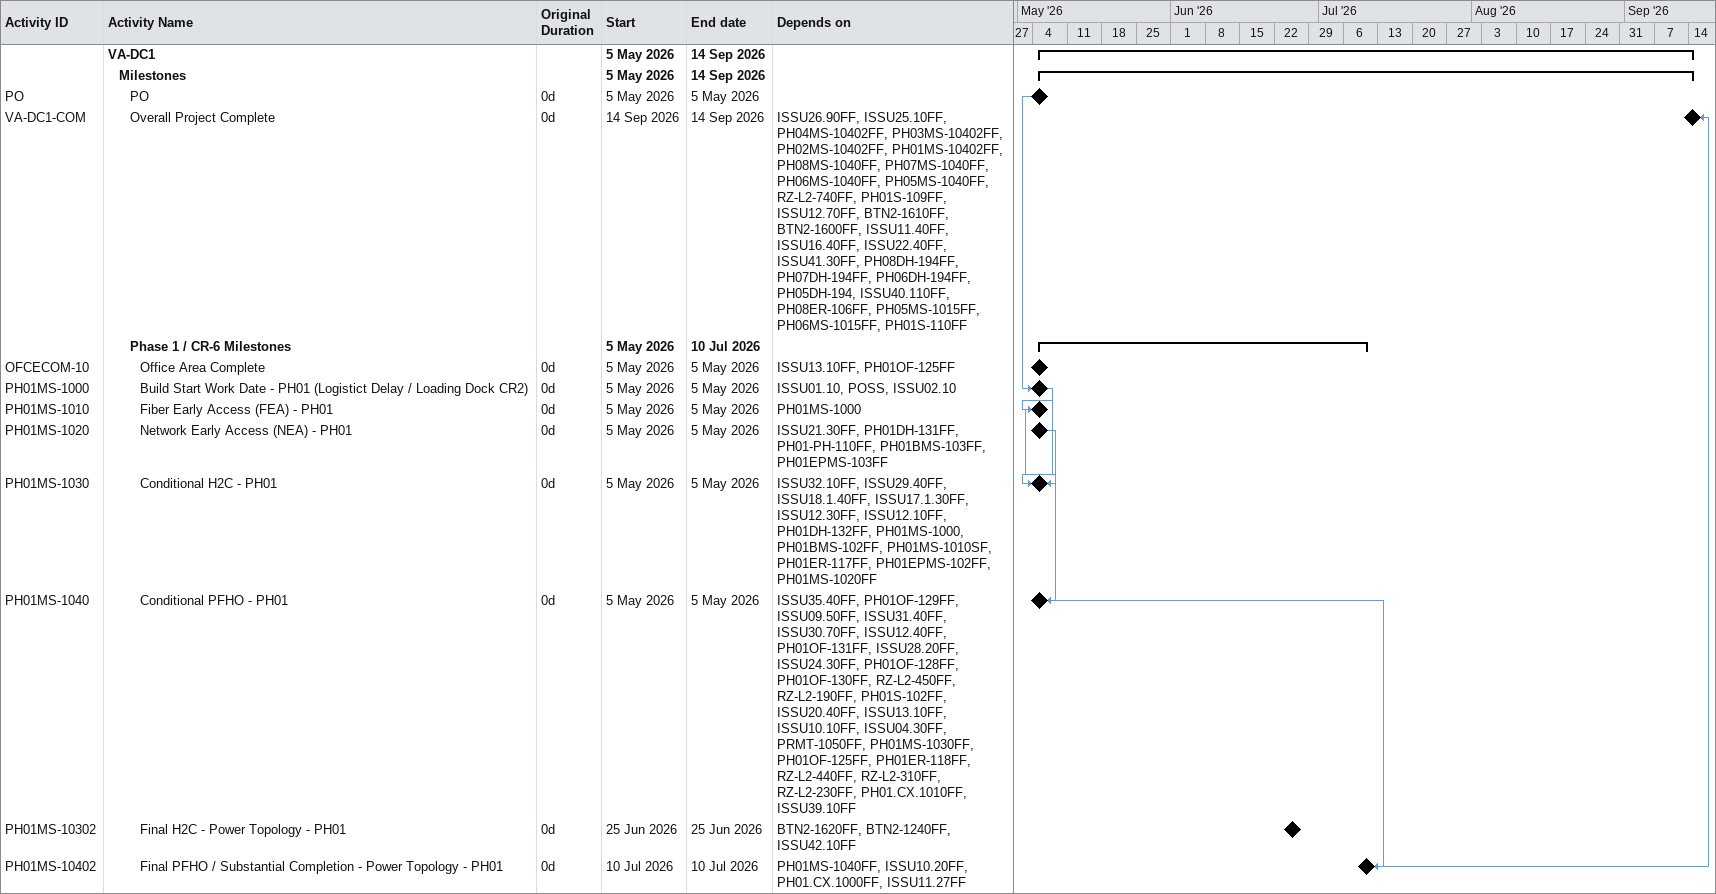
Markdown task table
| ID | Level | Task | Original duration | Start | Finish | Predecessors |
|---|---|---|---|---|---|---|
|  | 1 | **VA-DC1** |  | 2026-05-05 | 2026-09-14 |  |
|  | 2 | **Milestones** |  | 2026-05-05 | 2026-09-14 |  |
| PO | 3 | PO | 0d | 2026-05-05 | 2026-05-05 |  |
| VA-DC1-COM | 3 | Overall Project Complete | 0d | 2026-09-14 | 2026-09-14 | ISSU26.90FF, ISSU25.10FF, PH04MS-10402FF, PH03MS-10402FF, PH02MS-10402FF, PH01MS-10402FF, PH08MS-1040FF, PH07MS-1040FF, PH06MS-1040FF, PH05MS-1040FF, RZ-L2-740FF, PH01S-109FF, ISSU12.70FF, BTN2-1610FF, BTN2-1600FF, ISSU11.40FF, ISSU16.40FF, ISSU22.40FF, ISSU41.30FF, PH08DH-194FF, PH07DH-194FF, PH06DH-194FF, PH05DH-194, ISSU40.110FF, PH08ER-106FF, PH05MS-1015FF, PH06MS-1015FF, PH01S-110FF |
|  | 3 | **Phase 1 / CR-6 Milestones** |  | 2026-05-05 | 2026-07-10 |  |
| OFCECOM-10 | 4 | Office Area Complete | 0d | 2026-05-05 | 2026-05-05 | ISSU13.10FF, PH01OF-125FF |
| PH01MS-1000 | 4 | Build Start Work Date - PH01 (Logistict Delay / Loading Dock CR2) | 0d | 2026-05-05 | 2026-05-05 | ISSU01.10, POSS, ISSU02.10 |
| PH01MS-1010 | 4 | Fiber Early Access (FEA) - PH01 | 0d | 2026-05-05 | 2026-05-05 | PH01MS-1000 |
| PH01MS-1020 | 4 | Network Early Access (NEA) - PH01 | 0d | 2026-05-05 | 2026-05-05 | ISSU21.30FF, PH01DH-131FF, PH01-PH-110FF, PH01BMS-103FF, PH01EPMS-103FF |
| PH01MS-1030 | 4 | Conditional H2C - PH01 | 0d | 2026-05-05 | 2026-05-05 | ISSU32.10FF, ISSU29.40FF, ISSU18.1.40FF, ISSU17.1.30FF, ISSU12.30FF, ISSU12.10FF, PH01DH-132FF, PH01MS-1000, PH01BMS-102FF, PH01MS-1010SF, PH01ER-117FF, PH01EPMS-102FF, PH01MS-1020FF |
| PH01MS-1040 | 4 | Conditional PFHO - PH01 | 0d | 2026-05-05 | 2026-05-05 | ISSU35.40FF, PH01OF-129FF, ISSU09.50FF, ISSU31.40FF, ISSU30.70FF, ISSU12.40FF, PH01OF-131FF, ISSU28.20FF, ISSU24.30FF, PH01OF-128FF, PH01OF-130FF, RZ-L2-450FF, RZ-L2-190FF, PH01S-102FF, ISSU20.40FF, ISSU13.10FF, ISSU10.10FF, ISSU04.30FF, PRMT-1050FF, PH01MS-1030FF, PH01OF-125FF, PH01ER-118FF, RZ-L2-440FF, RZ-L2-310FF, RZ-L2-230FF, PH01.CX.1010FF, ISSU39.10FF |
| PH01MS-10302 | 4 | Final H2C - Power Topology - PH01 | 0d | 2026-06-25 | 2026-06-25 | BTN2-1620FF, BTN2-1240FF, ISSU42.10FF |
| PH01MS-10402 | 4 | Final PFHO / Substantial Completion - Power Topology - PH01 | 0d | 2026-07-10 | 2026-07-10 | PH01MS-1040FF, ISSU10.20FF, PH01.CX.1000FF, ISSU11.27FF |
